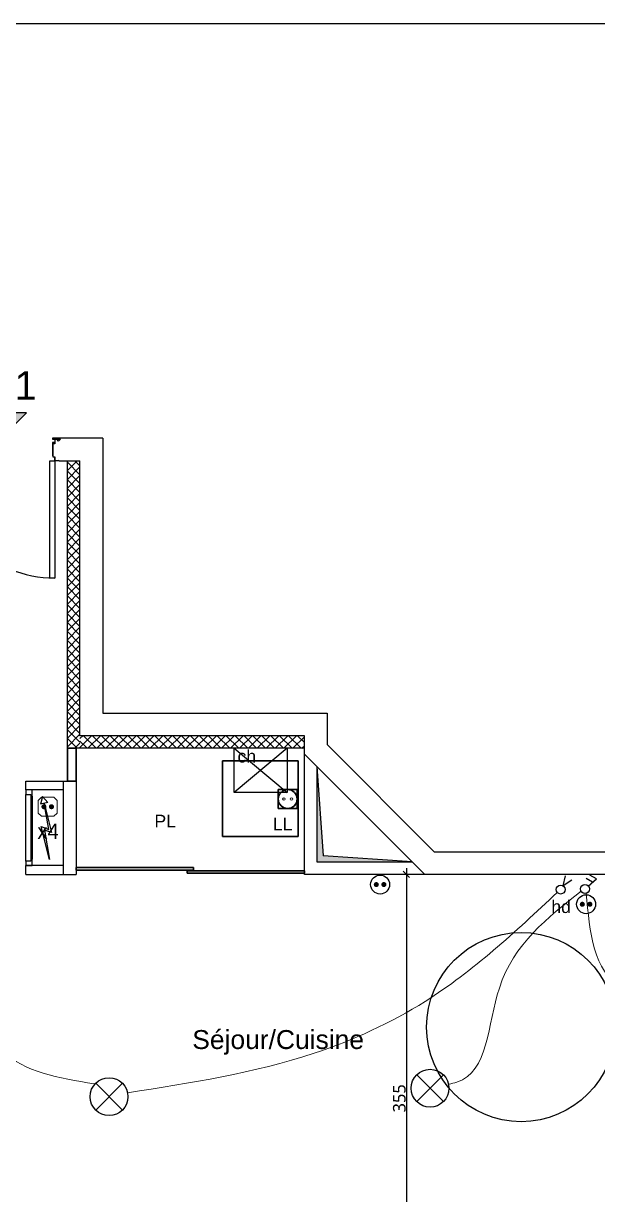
# Model space of a CAD drawing. Header units: centimetres. Extents: x -1838 to 162, y -111 to 1332.
# Drawn here: x -961 to -506, y 403 to 1332 of the extents above; entities that cross this region are included whole.
import ezdxf

# ---------------------------------------------------------------- set-up
doc = ezdxf.new("R2010")
doc.units = ezdxf.units.CM
for name, color, linetype, lineweight in [('CLOISONS_CLOISONS72_MOD', 114, 'Continuous', 35), ('COTATIONS_COTATIONS_MOD', 7, 'Continuous', 35), ('ELECTRICITE_INTERDOUBLE_MOD', 102, 'Continuous', 25), ('ELECTRICITE_INTERVV_MOD', 102, 'Continuous', 25), ('ELECTRICITE_LIAISONS_MOD', 102, 'Continuous', 25), ('ELECTRICITE_LUM_MOD', 102, 'Continuous', 25), ('ELECTRICITE_PRISES16A_MOD', 102, 'Continuous', 25), ('FDPLAN_FDPLAN_FIX', 8, 'Continuous', 25), ('PLACARDS_PLACARDS_150220_MOD', 114, 'Continuous', 30), ('PLOMBERIE_LL_MOD', 114, 'Continuous', 30)]:
    doc.layers.add(name, color=color, linetype=linetype, lineweight=lineweight)
doc.layers.add('ELECTRICITE_PRISE16AHAND_MOD', color=102, linetype='Continuous')
doc.styles.add('Arial', font='arial.ttf', dxfattribs={"height": 10})
doc.styles.add('Arial_1', font='arial.ttf', dxfattribs={"height": 7.5})
doc.styles.add('prlm-elec-cfo', font='comic.ttf', dxfattribs={"height": 0.12})
doc.styles.add('Trebuchet MS', font='trebuc.ttf', dxfattribs={"height": 10})
doc.dimstyles.new('Cotes_linéaires_6', dxfattribs={"dimscale": 30.48, "dimtxt": 0.103095, "dimasz": 0.164042, "dimexe": 0.164042, "dimexo": 0.0625, "dimgap": 0.016404, "dimtad": 1, "dimdec": 0, "dimlfac": 100, "dimzin": 0, "dimdsep": 46, "dimtxsty": 'Trebuchet MS', "dimblk1": 'OBLIQUE', "dimblk2": 'OBLIQUE', "dimsah": 1, "dimcen": 0.09, "dimdle": 0.164042, "dimazin": 0, "dimtfac": 1, "dimtdec": 4, "dimtix": 1, "dimtmove": 0, "dimatfit": 3, "dimfxl": 1, "dimtvp": 1, "dimtolj": 1, "dimtzin": 0, "dimarcsym": 0})

# ---------------------------------------------------------------- blocks, each defined once
blk = doc.blocks.new('HB-Simple - 930 x 2040 mm-366041-A_B-Niveau 1 - 1_50')
at = {"layer": 'FDPLAN_FDPLAN_FIX'}
for p, q in [((-0.4995, 0.08), (-0.4955, 0.076)), ((-0.4955, 0.078), (-0.4975, 0.08)), ((-0.4935, 0.08), (-0.4955, 0.078)), ((-0.4955, 0.076), (-0.4915, 0.08)), ((-0.4665, 0.08), (-0.4665, 0.078)), ((-0.4665, 0.053), (-0.4485, 0.053)), ((-0.465, 0.055), (-0.465, 0.08)), ((-0.4475, 0.055), (-0.465, 0.055)), ((-0.4485, 0.053), (-0.4485, 0.043)), ((-0.4465, 0.054), (-0.4475, 0.055)), ((-0.4465, -0.049), (-0.4465, 0.054)), ((0.4475, 0.055), (0.4465, 0.054)), ((0.4465, 0.054), (0.4465, -0.049)), ((0.465, 0.055), (0.4475, 0.055)), ((0.4485, 0.043), (0.4485, 0.053)), ((0.4485, 0.053), (0.4665, 0.053)), ((0.465, 0.08), (0.465, 0.055)), ((0.4665, 0.078), (0.4665, 0.08)), ((0.4915, 0.08), (0.4955, 0.076)), ((0.4955, 0.078), (0.4935, 0.08)), ((0.4955, 0.076), (0.4995, 0.08)), ((0.4975, 0.08), (0.4955, 0.078)), ((-0.4665, -0.09), (-0.4655, -0.09)), ((-0.4655, -0.09), (-0.465, -0.089)), ((-0.465, -0.089), (-0.465, -0.058)), ((-0.4485, -0.05), (-0.4475, -0.05)), ((-0.4475, -0.05), (-0.4465, -0.049)), ((0.425, -0.09), (0.465, -0.09)), ((0.425, -1.02), (0.425, -0.09)), ((0.4465, -0.049), (0.4475, -0.05)), ((0.4475, -0.05), (0.4485, -0.05)), ((0.465, -0.058), (0.465, -0.089)), ((0.465, -0.089), (0.4655, -0.09)), ((0.465, -0.09), (0.465, -1.02)), ((0.4655, -0.09), (0.4665, -0.09)), ((0.465, -1.02), (0.425, -1.02))]:
    blk.add_line(p, q, dxfattribs=at)
blk.add_arc((0.465, -0.09), 0.93, 179.9692, 270, dxfattribs=at)
blk = doc.blocks.new('PMR Giration - PMR Giration-978195-A_B-Niveau 1 - 1_50')
at = {"layer": 'FDPLAN_FDPLAN_FIX'}
blk.add_circle((0, 0), 0.75, dxfattribs=at)
blk = doc.blocks.new('TE - TE-V27-A_B-Niveau 1 - 1_50')
at = {"layer": 'FDPLAN_FDPLAN_FIX'}
for p, q in [((0.0479, 0.1125), (0.3099, 0.1778)), ((0.2821, 0.1515), (0.0479, 0.1125)), ((0.4944, 0.1532), (0.2616, 0.0951)), ((0.2616, 0.0951), (0.2821, 0.1515)), ((0.3099, 0.1778), (0.2876, 0.1167)), ((0.2876, 0.1167), (0.4944, 0.1532)), ((0.5474, 0.1664), (0.4866, 0.1846)), ((0.5011, 0.1264), (0.4866, 0.1846)), ((0.5011, 0.1264), (0.5474, 0.1664))]:
    blk.add_line(p, q, dxfattribs=at)
blk = doc.blocks.new('CHAUDIERE - CHAUDIERE-2895187-A_B-Niveau 1 - 1_50')
at = {"layer": 'FDPLAN_FDPLAN_FIX'}
for p, q in [((0.42, 0.35), (0, 0)), ((0, 0.35), (0.42, 0)), ((0, 0), (0, 0.35)), ((0.42, 0.35), (0, 0.35)), ((0.42, 0.35), (0.42, 0)), ((0.42, 0), (0, 0))]:
    blk.add_line(p, q, dxfattribs=at)
blk = doc.blocks.new('MODULE CUISINE - MODULE CUISINE-2481155-A_B-Niveau 1 - 1_50')
for p, q in [((0.5929, 0.3771), (0.4429, 0.3771)), ((0.4429, 0.3771), (0.4429, 0.2271)), ((0.5929, 0.2271), (0.5929, 0.3771)), ((0.4429, 0.2271), (0.5929, 0.2271))]:
    blk.add_line(p, q)
at = {"color": 0, "linetype": 'ByBlock', "lineweight": -2, "ltscale": 0.01}
blk.add_circle((0.5179, 0.3021), 0.075, dxfattribs=at)
at = {"color": 0, "linetype": 'ByBlock', "lineweight": 5, "ltscale": 0.01}
for centre, start, end in [((0.4879, 0.3021), 0, 180), ((0.4879, 0.3021), 180, 0), ((0.5479, 0.3021), 0, 180), ((0.5479, 0.3021), 180, 0)]:
    blk.add_arc(centre, 0.01, start, end, dxfattribs=at)
at = {"layer": 'PLOMBERIE_LL_MOD'}
for p, q in [((0, 0), (0, 0.6)), ((0, 0.6), (0.6, 0.6)), ((0.6, 0.6), (0.6, 0)), ((0.6, 0), (0, 0))]:
    blk.add_line(p, q, dxfattribs=at)
blk = doc.blocks.new('Placard coulissante - 2 panneaux - Placard double coulissante-2150342-A_B-Niveau 1 - 1_50')
at = {"layer": 'PLACARDS_PLACARDS_150220_MOD'}
for p, q in [((-0.905, 0), (-0.905, 0.02)), ((-0.905, 0.02), (0.025, 0.02)), ((0.025, 0), (-0.905, 0)), ((0.025, 0.02), (0.025, 0)), ((0.905, -0.005), (-0.025, -0.005)), ((-0.025, -0.005), (-0.025, -0.025)), ((-0.025, -0.025), (0.905, -0.025)), ((0.905, -0.025), (0.905, -0.005))]:
    blk.add_line(p, q, dxfattribs=at)
blk = doc.blocks.new('Int_ Simple1 - PP-V34-A_B-Niveau 1 - 1_50')
at = {"layer": 'FDPLAN_FDPLAN_FIX'}
for p, q in [((-0.335, 0.025), (-0.335, -0.025)), ((-0.285, 0.025), (-0.335, 0.025)), ((-0.3, -0.025), (-0.3, 0.015)), ((-0.3, 0.015), (-0.285, 0.015)), ((-0.285, 0.015), (-0.285, 0.025)), ((-0.285, 0.015), (0.215, 0.015)), ((0.265, 0.025), (0.215, 0.025)), ((0.215, 0.025), (0.215, 0.015)), ((0.215, 0.015), (0.23, 0.015)), ((0.23, 0.015), (0.23, -0.025)), ((0.265, -0.025), (0.265, 0.025)), ((-0.335, -0.025), (-0.3, -0.025)), ((0.23, -0.025), (-0.3, -0.025)), ((0.23, -0.025), (0.265, -0.025))]:
    blk.add_line(p, q, dxfattribs=at)
blk = doc.blocks.new('_Oblique')
at = {"color": 0, "linetype": 'ByBlock', "lineweight": -2}
blk.add_line((-0.5, -0.5), (0.5, 0.5), dxfattribs=at)
blk = doc.blocks.new('*D54')
at = {"layer": 'COTATIONS_COTATIONS_MOD', "color": 0, "lineweight": -2, "transparency": 16777216}
for p, q in [((-657.61, 662.27), (-657.61, 297.27)), ((-654.52, 657.27), (-662.61, 657.27)), ((-654.52, 302.27), (-662.61, 302.27))]:
    blk.add_line(p, q, dxfattribs=at)
at = {"layer": 'Defpoints', "color": 0, "transparency": 16777216}
for p in [(-652.61, 657.27), (-657.61, 302.27), (-652.61, 302.27)]:
    blk.add_point(p, dxfattribs=at)
at = {"layer": 'COTATIONS_COTATIONS_MOD', "color": 0, "lineweight": -2, "transparency": 16777216, "xscale": 5, "yscale": 5, "zscale": 5}
for p, rotation in [((-657.61, 657.27), 90), ((-657.61, 302.27), 270)]:
    blk.add_blockref('_Oblique', p, dxfattribs=dict(at, rotation=rotation))
at = {"layer": 'COTATIONS_COTATIONS_MOD', "color": 0, "transparency": 16777216, "insert": (-663.2, 479.77), "char_height": 10, "width": 26.4203, "attachment_point": 5, "rotation": 90, "style": 'Trebuchet MS'}
blk.add_mtext('\\A1;355', dxfattribs=at)
blk = doc.blocks.new('xo.PTCE')
at = {"color": 0, "ltscale": 0.01}
for points in [[(-0.1061, 0.1061), (0.1061, -0.1061)], [(0.1061, 0.1061), (-0.1061, -0.1061)]]:
    blk.add_lwpolyline(points, dxfattribs=at)
at = {"color": 0, "linetype": 'ByBlock', "ltscale": 0.01}
blk.add_circle((0, 0), 0.15, dxfattribs=at)
blk = doc.blocks.new('xo.VV')
at = {"color": 0, "ltscale": 0.01}
blk.add_lwpolyline([(0.0695, 0.0342), (0.0001, -0.0113), (0.0191, 0.0695)], dxfattribs=at)
blk.add_circle((-0.02, -0.04), 0.035, dxfattribs=at)
blk = doc.blocks.new('xo.DA')
at = {"color": 0, "ltscale": 0.01}
for points in [[(0.0405, 0.0139), (-0.0117, 0.0434)], [(0.0061, -0.0167), (0.0704, 0.0405), (0.0181, 0.0701)]]:
    blk.add_lwpolyline(points, dxfattribs=at)
blk.add_circle((-0.02, -0.04), 0.035, dxfattribs=at)
blk = doc.blocks.new('xo.PCHD')
at = {"color": 0, "linetype": 'ByBlock', "lineweight": 5, "ltscale": 0.01, "const_width": 0.02}
for points in [[(-0.04, 0, 1), (-0.02, 0, 1)], [(0.02, 0, 1), (0.04, 0, 1)]]:
    blk.add_lwpolyline(points, format="xyb", close=True, dxfattribs=at)
at = {"color": 0, "linetype": 'ByBlock', "lineweight": -2, "ltscale": 0.01}
blk.add_circle((0, 0), 0.075, dxfattribs=at)
blk = doc.blocks.new('xo.PCGTL')
at = {"color": 0, "lineweight": 0, "ltscale": 0.01}
blk.add_lwpolyline([(-0.075, -0.05), (-0.05, -0.075), (0.05, -0.075), (0.075, -0.05), (0.075, 0.05), (0.05, 0.075), (-0.05, 0.075), (-0.075, 0.05)], close=True, dxfattribs=at)
at = {"color": 0, "linetype": 'ByBlock', "lineweight": 5, "ltscale": 0.01, "const_width": 0.02}
for points in [[(-0.04, 0, 1), (-0.02, 0, 1)], [(0.02, 0, 1), (0.04, 0, 1)]]:
    blk.add_lwpolyline(points, format="xyb", close=True, dxfattribs=at)
blk = doc.blocks.new('xo.PC')
at = {"color": 0, "linetype": 'ByBlock', "lineweight": 5, "ltscale": 0.01, "const_width": 0.02}
for points in [[(-0.04, 0, 1), (-0.02, 0, 1)], [(0.02, 0, 1), (0.04, 0, 1)]]:
    blk.add_lwpolyline(points, format="xyb", close=True, dxfattribs=at)
at = {"color": 0, "linetype": 'ByBlock', "lineweight": -2, "ltscale": 0.01}
blk.add_circle((0, 0), 0.075, dxfattribs=at)

msp = doc.modelspace()

# ---------------------------------------------------------------- hatches: boundary and pattern name
at = {"layer": 'FDPLAN_FDPLAN_FIX'}
msp.add_hatch(color=256, dxfattribs=at).paths.add_polyline_path([(-979.09, 1003.27), (-959.09, 1023.27), (-999.09, 1023.27), (-983.91, 1008.09)], flags=0)
h = msp.add_hatch(dxfattribs=at)
h.set_pattern_fill('FP_14', color=256, scale=100, angle=-135, style=0, pattern_type=2)
h.set_pattern_definition([(315, (-898.5367, 871.279), (3.53553, 3.53553), []), (45, (-898.5367, 871.279), (-3.53553, 3.53553), [])])
h.paths.add_polyline_path([(-916.59, 757.27), (-916.59, 985.27), (-926.59, 985.27), (-926.59, 757.27), (-919.59, 757.27)], flags=0)
h = msp.add_hatch(dxfattribs=at)
h.set_pattern_fill('FP_15', color=256, scale=100, angle=45, style=0, pattern_type=2)
h.set_pattern_definition([(45, (-818.6336, 785.2947), (-3.53553, 3.53553), []), (135, (-818.6336, 785.2947), (-3.53553, -3.53553), [])])
h.paths.add_polyline_path([(-769.22, 757.27), (-738.59, 757.27), (-738.59, 767.27), (-916.59, 767.27), (-916.59, 757.27), (-898.59, 757.27)], flags=0)
h = msp.add_hatch(color=256, dxfattribs=at)
h.dxf.hatch_style = 1
h.paths.add_polyline_path([(-723.76, 672.1), (-728.59, 742.76), (-728.59, 742.76), (-728.59, 667.27), (-653.11, 667.27)])

# ---------------------------------------------------------------- linework, layer by layer
msp.add_lwpolyline([(-1837.84, 1331.97), (162.16, 1331.97), (162.16, -110.81), (-1837.84, -110.81)], close=True)
msp.add_lwpolyline([(-1837.84, 1331.97), (162.16, 1331.97), (162.16, -110.81), (-1837.84, -110.81)], close=True)
at = {"layer": 'CLOISONS_CLOISONS72_MOD'}
for p, q in [((-926.59, 757.27), (-926.59, 731.27)), ((-919.59, 757.27), (-926.59, 757.27)), ((-919.59, 757.27), (-919.59, 731.27)), ((-919.59, 731.27), (-926.59, 731.27))]:
    msp.add_line(p, q, dxfattribs=at)
at = {"layer": 'ELECTRICITE_LIAISONS_MOD', "lineweight": 13, "ltscale": 50}
for points, knots in [([(-1082.58, 674.6), (-1054.51, 653.96), (-1001.02, 614.62), (-994.99, 506.13), (-933.4, 495.95), (-905.37, 491.32)], [0, 0, 0, 0, 101.214385, 192.92617, 269.51956, 269.51956, 269.51956, 269.51956]), ([(-537.94, 643.05), (-571.21, 611.89), (-628.26, 558.46), (-746.57, 504.6), (-828.79, 491.97), (-878.87, 484.27)], [0, 0, 0, 0, 135.795738, 232.921464, 384.334268, 384.334268, 384.334268, 384.334268]), ([(-518.89, 643.9), (-545.64, 623.11), (-594.17, 585.38), (-592.37, 497.45), (-621.91, 491.51), (-624.19, 491.05)], [0, 0, 0, 0, 100.485618, 182.343969, 189.189142, 189.189142, 189.189142, 189.189142]), ([(-515.06, 642.38), (-512.1, 611.41), (-507.84, 566.92), (-454.76, 560.18), (-443.96, 542.13), (-439.29, 534.32)], [0, 0, 0, 0, 79.035382, 113.522079, 139.778822, 139.778822, 139.778822, 139.778822])]:
    msp.add_open_spline(points, degree=3, knots=knots, dxfattribs=at)
at = {"layer": 'FDPLAN_FDPLAN_FIX'}
for p, q in [((-959.09, 1023.27), (-999.09, 1023.27)), ((-979.09, 1003.27), (-959.09, 1023.27)), ((-898.59, 1003.27), (-938.39, 1003.27)), ((-938.39, 1003.27), (-938.39, 1002.27)), ((-898.59, 1003.27), (-898.59, 785.27)), ((-938.39, 1002.27), (-932.14, 1002.27)), ((-936.44, 998.57), (-938.24, 998.57)), ((-938.24, 998.57), (-938.24, 988.47)), ((-934.74, 1002.07), (-936.44, 1002.07)), ((-936.44, 1002.07), (-936.44, 998.57)), ((-933.54, 1000.87), (-934.74, 1002.07)), ((-932.14, 1002.27), (-933.54, 1000.87)), ((-938.24, 988.47), (-936.44, 988.47)), ((-936.44, 985.27), (-936.44, 988.47)), ((-933.94, 985.27), (-936.44, 985.27)), ((-933.94, 985.27), (-933.54, 985.67)), ((-933.14, 985.27), (-933.54, 985.67)), ((-933.14, 985.27), (-916.59, 985.27)), ((-926.59, 757.27), (-926.59, 985.27)), ((-916.59, 767.27), (-916.59, 985.27)), ((-898.59, 785.27), (-720.59, 785.27)), ((-720.59, 785.27), (-720.59, 760.21)), ((-738.59, 767.27), (-916.59, 767.27)), ((-738.59, 752.76), (-738.59, 767.27)), ((-738.59, 757.27), (-926.59, 757.27)), ((-738.59, 657.27), (-738.59, 752.76)), ((-643.11, 657.27), (-738.59, 752.76)), ((-720.59, 760.21), (-635.65, 675.27)), ((-720.59, 760.21), (-635.65, 675.27)), ((-728.59, 742.76), (-728.59, 667.27)), ((-728.59, 742.76), (-723.76, 672.1)), ((-959.59, 724.27), (-959.59, 731.27)), ((-959.59, 731.27), (-919.59, 731.27)), ((-929.59, 724.27), (-959.59, 724.27)), ((-929.59, 657.27), (-929.59, 731.27)), ((-919.59, 731.27), (-919.59, 657.27)), ((-959.59, 667.77), (-959.59, 720.77)), ((-954.59, 719.27), (-954.59, 669.27)), ((-653.11, 667.27), (-723.76, 672.1)), ((-635.65, 675.27), (-412.59, 675.27)), ((-929.59, 664.27), (-959.59, 664.27)), ((-959.59, 657.27), (-959.59, 664.27)), ((-728.59, 667.27), (-653.11, 667.27)), ((-959.59, 657.27), (-919.59, 657.27)), ((-643.11, 657.27), (-738.59, 657.27)), ((-430.59, 657.27), (-643.11, 657.27))]:
    msp.add_line(p, q, dxfattribs=at)

# ---------------------------------------------------------------- block references
at = {"layer": 'ELECTRICITE_INTERDOUBLE_MOD', "ltscale": 50, "xscale": 100, "yscale": 100, "zscale": 100}
msp.add_blockref('xo.DA', (-513.93, 649.77), dxfattribs=at)
at = {"layer": 'ELECTRICITE_INTERVV_MOD', "ltscale": 50, "xscale": 100, "yscale": 100, "zscale": 100}
msp.add_blockref('xo.VV', (-533.24, 649.27), dxfattribs=at)
at = {"layer": 'ELECTRICITE_LUM_MOD', "ltscale": 50, "xscale": 100, "yscale": 100, "zscale": 100}
for p in [(-638.84, 487.79), (-893.53, 481.09)]:
    msp.add_blockref('xo.PTCE', p, dxfattribs=at)
at = {"layer": 'ELECTRICITE_PRISE16AHAND_MOD', "xscale": 100, "yscale": 100, "zscale": 100}
msp.add_blockref('xo.PCHD', (-515.04, 633.64), dxfattribs=at)
at = {"layer": 'ELECTRICITE_PRISES16A_MOD', "ltscale": 50, "xscale": 100, "yscale": 100, "zscale": 100}
msp.add_blockref('xo.PC', (-678.48, 649.27), dxfattribs=at)
at = {"layer": 'FDPLAN_FDPLAN_FIX', "xscale": 100, "yscale": 100, "zscale": 100}
for name, p in [('HB-Simple - 930 x 2040 mm-366041-A_B-Niveau 1 - 1_50', (-983.09, 994.27)), ('CHAUDIERE - CHAUDIERE-2895187-A_B-Niveau 1 - 1_50', (-794.3, 722.27)), ('xo.PCGTL', (-942.21, 710.97)), ('PMR Giration - PMR Giration-978195-A_B-Niveau 1 - 1_50', (-566.59, 536.27))]:
    msp.add_blockref(name, p, dxfattribs=at)
at = {"layer": 'FDPLAN_FDPLAN_FIX'}
for name, p, xscale, yscale, zscale, rotation in [('Int_ Simple1 - PP-V34-A_B-Niveau 1 - 1_50', (-957.09, 690.77), 100, 100, 100, 269.9999999999999), ('TE - TE-V27-A_B-Niveau 1 - 1_50', (-929.59, 664.27), 100.0000000000001, 100.0000000000001, 100.0000000000001, 89.99999999999953)]:
    msp.add_blockref(name, p, dxfattribs=dict(at, xscale=xscale, yscale=yscale, zscale=zscale, rotation=rotation))
at = {"layer": 'PLACARDS_PLACARDS_150220_MOD', "xscale": 100, "yscale": 100, "zscale": 100}
msp.add_blockref('Placard coulissante - 2 panneaux - Placard double coulissante-2150342-A_B-Niveau 1 - 1_50', (-829.09, 660.77), dxfattribs=at)
at = {"layer": 'PLOMBERIE_LL_MOD', "xscale": -100, "yscale": 100, "zscale": 100, "rotation": 180}
msp.add_blockref('MODULE CUISINE - MODULE CUISINE-2481155-A_B-Niveau 1 - 1_50', (-803.59, 747.27), dxfattribs=at)

# ---------------------------------------------------------------- texts
at = {"layer": 'ELECTRICITE_PRISE16AHAND_MOD', "insert": (-534.88, 631.64), "char_height": 10, "attachment_point": 5, "line_spacing_factor": 0.8, "style": 'Arial'}
msp.add_mtext('hd', dxfattribs=at)
at = {"layer": 'FDPLAN_FDPLAN_FIX', "insert": (-1006.95, 1056.23), "char_height": 22.5, "width": 96.2025, "attachment_point": 1, "style": 'Arial_1'}
msp.add_mtext('A11', dxfattribs=at)
at = {"layer": 'FDPLAN_FDPLAN_FIX', "line_spacing_factor": 0.941778}
for s, insert, char_height, width, attachment_point, style in [('ch', (-791.59, 755.99), 10, 17.6293, 1, 'Arial'), ('Séjour/Cuisine', (-759.38, 533.89), 15, 120.8304, 2, 'Arial_1')]:
    msp.add_mtext(s, dxfattribs=dict(at, insert=insert, char_height=char_height, width=width, attachment_point=attachment_point, style=style))
at = {"layer": 'FDPLAN_FDPLAN_FIX', "insert": (-941.92, 691.46), "char_height": 12, "attachment_point": 5, "line_spacing_factor": 0.8, "style": 'prlm-elec-cfo'}
msp.add_mtext('x4', dxfattribs=at)
at = {"layer": 'PLACARDS_PLACARDS_150220_MOD', "insert": (-849, 704.61), "char_height": 10, "width": 20.4451, "attachment_point": 2, "line_spacing_factor": 0.941778, "style": 'Arial_1'}
msp.add_mtext('PL', dxfattribs=at)
at = {"layer": 'PLOMBERIE_LL_MOD', "insert": (-763.54, 702.27), "char_height": 10, "width": 18.6088, "attachment_point": 1, "line_spacing_factor": 0.941778, "style": 'Arial'}
msp.add_mtext('LL', dxfattribs=at)

# ---------------------------------------------------------------- dimensions: what is measured, and where the dimension line sits
at = {"layer": 'COTATIONS_COTATIONS_MOD'}
dim = msp.add_linear_dim(base=(-657.61, 302.27), p1=(-652.61, 657.27), p2=(-652.61, 302.27), angle=90, dimstyle='Cotes_linéaires_6', override={"dimscale": 30.48, "dimlfac": 1, "dimpost": '<>', "dimfxl": 3.05}, dxfattribs=at)
dim.commit()
dim.dimension.update_dxf_attribs({"geometry": '*D54', "text_midpoint": (-663.2, 479.77)})

doc.saveas('drawing.dxf')
